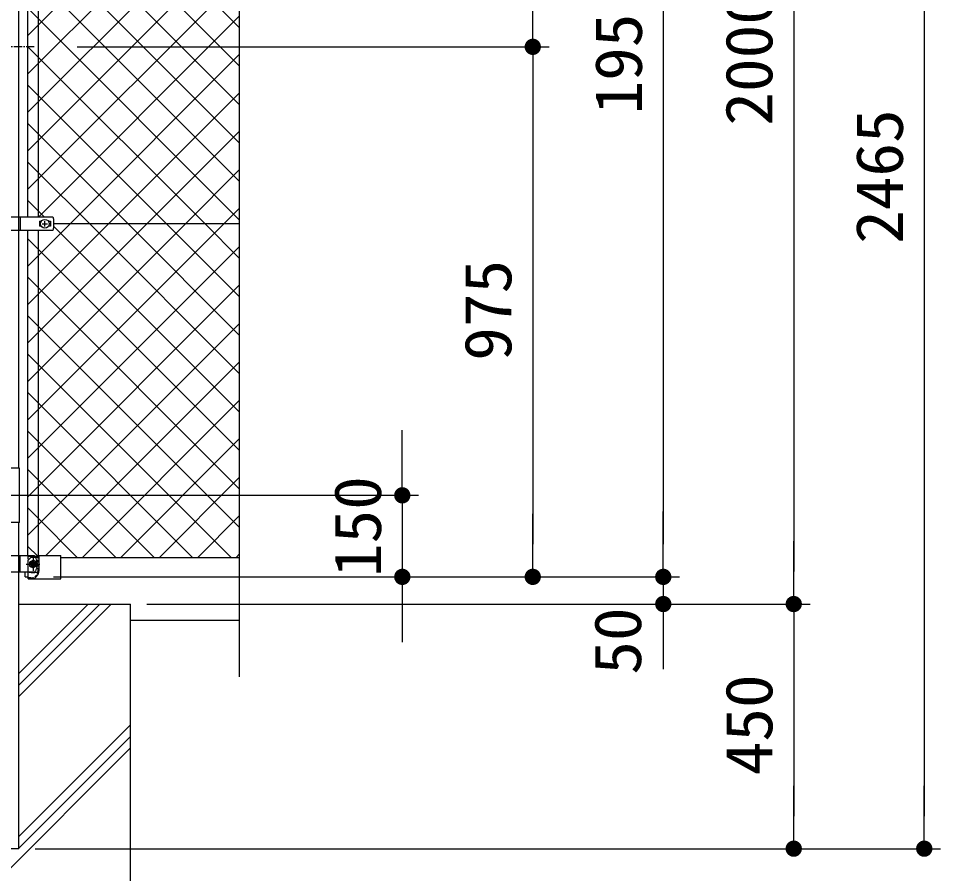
# Model space of a CAD drawing. Units: millimetres, scale not verified. Extents: x -5940 to 5940, y -4200 to 4200.
# Drawn here: x -962 to 734, y -2543 to -970 of the extents above; entities that cross this region are included whole.
import ezdxf
from ezdxf.enums import TextEntityAlignment as Align

# ---------------------------------------------------------------- set-up
doc = ezdxf.new("R2010")
doc.units = ezdxf.units.MM
doc.header["$LTSCALE"] = 20
for name, pattern in [('DASHED', [7.5, 6, -1.5]), ('USER1', [0.375, 0.25, -0.125]), ('USER2', [1.125, 0.75, -0.125, 0.125, -0.125])]:
    doc.linetypes.add(name, pattern=pattern)
for name, color, linetype, lineweight in [('0-0_5寸法', 1, 'Continuous', 25), ('0-1_SUNPOU', 1, 'Continuous', 25), ('0-3_7詳細', 7, 'Continuous', 25), ('0-4_1', 7, 'Continuous', 25), ('0-5_0', 7, 'Continuous', 25), ('0-6_2網', 2, 'Continuous', 25), ('0-7_継手', 7, 'Continuous', 25), ('0-8_1部材', 7, 'Continuous', 25), ('0-9_中心線', 1, 'USER2', 25), ('0-B_2', 7, 'Continuous', 25), ('0-E_GL', 7, 'Continuous', 25)]:
    doc.layers.add(name, color=color, linetype=linetype, lineweight=lineweight)
doc.styles.add('ＭＳ ゴシック', font='')
doc.styles.get('ＭＳ ゴシック').set_extended_font_data('MS Gothic')

# ---------------------------------------------------------------- blocks, each defined once
blk = doc.blocks.new('M1')
at = {"layer": '0-1_SUNPOU'}
blk.add_line((-5, 0), (-38.576, 0), dxfattribs=at)
for points in [[(0, 0), (-5, 0), (-4.961, 0.627)], [(0, 0), (-4.961, -0.627), (-5, 0)], [(0, 0), (-4.961, 0.627), (-4.843, 1.243)], [(0, 0), (-4.843, -1.243), (-4.961, -0.627)], [(0, 0), (-4.843, 1.243), (-4.649, 1.841)], [(0, 0), (-4.649, -1.841), (-4.843, -1.243)], [(0, 0), (-4.649, 1.841), (-4.382, 2.409)], [(0, 0), (-4.382, -2.409), (-4.649, -1.841)], [(0, 0), (-4.382, 2.409), (-4.045, 2.939)], [(0, 0), (-4.045, -2.939), (-4.382, -2.409)], [(0, 0), (-4.045, 2.939), (-3.645, 3.423)], [(0, 0), (-3.645, -3.423), (-4.045, -2.939)], [(0, 0), (-3.645, 3.423), (-3.187, 3.853)], [(0, 0), (-3.187, -3.853), (-3.645, -3.423)], [(0, 0), (-3.187, 3.853), (-2.679, 4.222)], [(0, 0), (-2.679, -4.222), (-3.187, -3.853)], [(0, 0), (-2.679, 4.222), (-2.129, 4.524)], [(0, 0), (-2.129, -4.524), (-2.679, -4.222)], [(0, 0), (-2.129, 4.524), (-1.545, 4.755)], [(0, 0), (-1.545, -4.755), (-2.129, -4.524)], [(0, 0), (-1.545, 4.755), (-0.937, 4.911)], [(0, 0), (-0.937, -4.911), (-1.545, -4.755)], [(0, 0), (-0.937, 4.911), (-0.314, 4.99)], [(0, 0), (-0.314, -4.99), (-0.937, -4.911)], [(0, 0), (-0.314, 4.99), (0.314, 4.99)], [(0, 0), (0.314, -4.99), (-0.314, -4.99)], [(0, 0), (0.314, 4.99), (0.937, 4.911)], [(0, 0), (0.937, 4.911), (1.545, 4.755)], [(0, 0), (1.545, 4.755), (2.129, 4.524)], [(0, 0), (2.129, 4.524), (2.679, 4.222)], [(0, 0), (2.679, 4.222), (3.187, 3.853)], [(0, 0), (3.187, 3.853), (3.645, 3.423)], [(0, 0), (3.645, 3.423), (4.045, 2.939)], [(0, 0), (4.045, 2.939), (4.382, 2.409)], [(0, 0), (4.382, 2.409), (4.649, 1.841)], [(0, 0), (4.649, 1.841), (4.843, 1.243)], [(0, 0), (4.843, 1.243), (4.961, 0.627)], [(0, 0), (4.961, 0.627), (5, 0)], [(0, 0), (0.937, -4.911), (0.314, -4.99)], [(0, 0), (1.545, -4.755), (0.937, -4.911)], [(0, 0), (2.129, -4.524), (1.545, -4.755)], [(0, 0), (2.679, -4.222), (2.129, -4.524)], [(0, 0), (3.187, -3.853), (2.679, -4.222)], [(0, 0), (3.645, -3.423), (3.187, -3.853)], [(0, 0), (4.045, -2.939), (3.645, -3.423)], [(0, 0), (4.382, -2.409), (4.045, -2.939)], [(0, 0), (4.649, -1.841), (4.382, -2.409)], [(0, 0), (4.843, -1.243), (4.649, -1.841)], [(0, 0), (4.961, -0.627), (4.843, -1.243)], [(0, 0), (5, 0), (4.961, -0.627)]]:
    blk.add_solid(points, dxfattribs=at)

msp = doc.modelspace()

# ---------------------------------------------------------------- linework, layer by layer
at = {"layer": '0-0_5寸法'}
for p, q in [((704.22, -92.33), (704.22, -2437.33)), ((224.22, -107.33), (224.22, -1937.33)), ((464.22, -107.33), (464.22, -1987.33)), ((-853.82, -1022.33), (14.22, -1022.33)), ((-653.79, -1022.33), (14.22, -1022.33)), ((-15.78, -1082.33), (-15.78, -1937.33)), ((-255.78, -1787.33), (-255.78, -1727.33)), ((-1001.63, -1847.33), (-225.78, -1847.33)), ((-255.78, -1847.33), (-255.78, -1997.33)), ((224.22, -1937.33), (224.22, -1877.33)), ((-897.36, -1997.33), (-225.78, -1997.33)), ((-771.51, -1997.33), (254.22, -1997.33)), ((-771.51, -1997.33), (254.22, -1997.33)), ((-682.41, -1997.33), (14.22, -1997.33)), ((224.22, -1997.33), (224.22, -2047.33)), ((-725.83, -2047.33), (494.22, -2047.33)), ((-527.61, -2047.33), (494.22, -2047.33)), ((-476.96, -2047.33), (254.22, -2047.33)), ((-255.78, -2057.33), (-255.78, -2117.33)), ((224.22, -2107.33), (224.22, -2167.33)), ((464.22, -2107.33), (464.22, -2437.33)), ((-931.28, -2497.33), (734.22, -2497.33)), ((-931.28, -2497.33), (494.22, -2497.33))]:
    msp.add_line(p, q, dxfattribs=at)
at = {"layer": '0-3_7詳細'}
msp.add_lwpolyline([(-555.56, 41.94), (-555.56, -910.28), (-597.54, -921.53), (-513.57, -944.03), (-555.56, -955.28), (-555.56, -2181.08)], dxfattribs=at)
at = {"layer": '0-4_1'}
for p, q in [((-944.52, -1334.83), (-944.52, -709.83)), ((-925.52, -709.83), (-925.52, -1334.83)), ((-944.52, -1958.92), (-944.52, -1359.83)), ((-925.52, -1359.83), (-925.52, -1959.52)), ((-944.52, -1959.52), (-925.52, -1959.52)), ((-938.28, -1960.92), (-943.98, -1966.62)), ((-943.98, -2000.92), (-943.98, -1966.62)), ((-941.32, -1970.09), (-935.02, -1966.46)), ((-938.28, -1960.92), (-925.52, -1960.92)), ((-928.72, -1970.09), (-935.02, -1966.46)), ((-934.98, -1961.42), (-934.98, -1986.42)), ((-925.52, -1957.92), (-883.98, -1957.92)), ((-923.98, -1985.92), (-923.98, -1957.92)), ((-883.98, -2000.92), (-883.98, -1957.92)), ((-883.98, -1961.51), (-557.29, -1961.51)), ((-947.48, -1973.92), (-922.48, -1973.92)), ((-941.32, -1970.09), (-941.32, -1977.37)), ((-941.32, -1977.37), (-935.02, -1981)), ((-936.48, -1972.1), (-938.87, -1972.1)), ((-938.87, -1975.25), (-938.87, -1972.1)), ((-936.48, -1975.25), (-938.87, -1975.25)), ((-933.33, -1969.72), (-936.48, -1969.72)), ((-936.48, -1972.1), (-936.48, -1969.72)), ((-933.33, -1972.1), (-936.48, -1972.1)), ((-936.48, -1975.25), (-936.48, -1972.1)), ((-933.33, -1975.25), (-936.48, -1975.25)), ((-936.48, -1975.25), (-936.48, -1977.63)), ((-933.33, -1977.63), (-936.48, -1977.63)), ((-928.72, -1977.37), (-935.02, -1981)), ((-933.33, -1972.1), (-933.33, -1969.72)), ((-933.33, -1972.1), (-930.95, -1972.1)), ((-933.33, -1975.25), (-933.33, -1972.1)), ((-933.33, -1975.25), (-930.95, -1975.25)), ((-933.33, -1975.25), (-933.33, -1977.63)), ((-930.95, -1975.25), (-930.95, -1972.1)), ((-928.72, -1970.09), (-928.72, -1977.37)), ((-949.23, -1997.52), (-949.23, -1988.92)), ((-949.23, -1997.52), (-943.98, -1997.52)), ((-943.98, -2000.92), (-883.98, -2000.92)), ((-883.98, -1997.33), (-557.29, -1997.33))]:
    msp.add_line(p, q, dxfattribs=at)
at = {"layer": '0-4_1', "linetype": 'USER1'}
for p, q in [((-944.52, -1959.52), (-944.52, -1987.73)), ((-925.58, -1985.92), (-925.58, -1957.92)), ((-938.98, -1999.32), (-943.98, -1999.32))]:
    msp.add_line(p, q, dxfattribs=at)
at = {"layer": '0-4_1'}
for radius in [6.3, 4]:
    msp.add_circle((-935.02, -1973.73), radius, dxfattribs=at)
at = {"layer": '0-4_1', "linetype": 'DASHED'}
msp.add_arc((-935.02, -1959.44), 29.84, 251.43834, 288.56166, dxfattribs=at)
at = {"layer": '0-4_1', "linetype": 'USER1'}
msp.add_arc((-938.98, -1985.92), 13.4, 270, 0, dxfattribs=at)
at = {"layer": '0-4_1'}
msp.add_arc((-938.98, -1985.92), 15, 270, 0, dxfattribs=at)
at = {"layer": '0-5_0'}
for p, q in [((-897.09, -1347.33), (-555.56, -1347.33)), ((-959.98, -1797.33), (-1070.83, -1797.33)), ((-959.98, -1897.33), (-959.98, -1797.33)), ((-959.98, -1897.33), (-1068.53, -1897.33)), ((-961.28, -2175.07), (-833.54, -2047.33)), ((-961.28, -2196.28), (-812.32, -2047.33)), ((-961.28, -2217.5), (-791.11, -2047.33)), ((-755.83, -2747.33), (-755.83, -2047.33)), ((-961.28, -2475.07), (-755.83, -2269.62)), ((-961.28, -2496.28), (-755.83, -2290.83)), ((-1191.11, -2747.33), (-755.83, -2312.05))]:
    msp.add_line(p, q, dxfattribs=at)
at = {"layer": '0-5_0', "linetype": 'DASHED'}
msp.add_arc((-951.98, -1973.92), 25, 323.1301, 36.8699, dxfattribs=at)
at = {"layer": '0-6_2網'}
for p, q in [((-925.52, -982.29), (-640.56, -697.33)), ((-925.52, -1053), (-569.85, -697.33)), ((-555.56, -1057.46), (-903.18, -709.83)), ((-925.52, -1123.71), (-555.56, -753.75)), ((-555.56, -1128.17), (-925.52, -758.2)), ((-925.52, -1194.42), (-555.56, -824.46)), ((-555.56, -1198.88), (-925.52, -828.92)), ((-555.56, -1269.59), (-925.52, -899.63)), ((-925.52, -970.34), (-944.52, -951.34)), ((-924.5, -1334.83), (-555.56, -965.88)), ((-944.52, -1001.29), (-925.52, -982.29)), ((-555.56, -1340.3), (-925.52, -970.34)), ((-925.52, -1041.05), (-944.52, -1022.05)), ((-619.24, -1347.33), (-925.52, -1041.05)), ((-866.29, -1347.33), (-555.56, -1036.59)), ((-944.52, -1072), (-925.52, -1053)), ((-925.52, -1111.76), (-944.52, -1092.76)), ((-689.95, -1347.33), (-925.52, -1111.76)), ((-795.58, -1347.33), (-555.56, -1107.31)), ((-944.52, -1142.71), (-925.52, -1123.71)), ((-925.52, -1182.47), (-944.52, -1163.47)), ((-760.66, -1347.33), (-925.52, -1182.47)), ((-724.87, -1347.33), (-555.56, -1178.02)), ((-944.52, -1213.42), (-925.52, -1194.42)), ((-925.52, -1253.18), (-944.52, -1234.18)), ((-831.37, -1347.33), (-925.52, -1253.18)), ((-654.16, -1347.33), (-555.56, -1248.73)), ((-583.45, -1347.33), (-555.56, -1319.44)), ((-925.52, -1406.56), (-866.29, -1347.33)), ((-925.52, -1477.27), (-795.58, -1347.33)), ((-925.52, -1547.98), (-724.87, -1347.33)), ((-925.52, -1618.69), (-654.16, -1347.33)), ((-925.52, -1689.4), (-583.45, -1347.33)), ((-555.56, -1693.85), (-897.09, -1352.32)), ((-555.56, -1623.14), (-831.37, -1347.33)), ((-555.56, -1552.43), (-760.66, -1347.33)), ((-555.56, -1481.72), (-689.95, -1347.33)), ((-555.56, -1411.01), (-619.24, -1347.33)), ((-925.52, -1394.6), (-944.52, -1375.6)), ((-925.52, -1760.11), (-555.56, -1390.15)), ((-944.52, -1425.56), (-925.52, -1406.56)), ((-555.56, -1764.56), (-925.52, -1394.6)), ((-925.52, -1465.31), (-944.52, -1446.31)), ((-925.52, -1830.82), (-555.56, -1460.86)), ((-555.56, -1835.27), (-925.52, -1465.31)), ((-944.52, -1496.27), (-925.52, -1477.27)), ((-925.52, -1536.02), (-944.52, -1517.02)), ((-925.52, -1901.53), (-555.56, -1531.57)), ((-555.56, -1905.98), (-925.52, -1536.02)), ((-944.52, -1566.98), (-925.52, -1547.98)), ((-925.52, -1606.73), (-944.52, -1587.73)), ((-570.74, -1961.51), (-925.52, -1606.73)), ((-911.2, -1957.92), (-555.56, -1602.28)), ((-944.52, -1637.69), (-925.52, -1618.69)), ((-925.52, -1677.44), (-944.52, -1658.44)), ((-641.45, -1961.51), (-925.52, -1677.44)), ((-844.08, -1961.51), (-555.56, -1672.99)), ((-944.52, -1708.4), (-925.52, -1689.4)), ((-925.52, -1748.15), (-944.52, -1729.15)), ((-773.37, -1961.51), (-555.56, -1743.7)), ((-944.52, -1779.11), (-925.52, -1760.11)), ((-712.16, -1961.51), (-925.52, -1748.15)), ((-925.52, -1818.86), (-944.52, -1799.86)), ((-702.66, -1961.51), (-555.56, -1814.41)), ((-944.52, -1849.82), (-925.52, -1830.82)), ((-782.87, -1961.51), (-925.52, -1818.86)), ((-925.52, -1889.58), (-944.52, -1870.58)), ((-853.58, -1961.51), (-925.52, -1889.58)), ((-631.95, -1961.51), (-555.56, -1885.12)), ((-944.52, -1920.53), (-925.52, -1901.53)), ((-926.28, -1959.52), (-944.52, -1941.29)), ((-561.24, -1961.51), (-555.56, -1955.83))]:
    msp.add_line(p, q, dxfattribs=at)
for points in [[(-555.56, -986.74), (-844.97, -697.33), (-925.52, -616.78), (-944.52, -597.78)], [(-944.52, -1284.13), (-925.52, -1265.13), (-585.21, -924.83)], [(-914.58, -1334.83), (-925.52, -1323.89), (-944.52, -1304.89)]]:
    msp.add_lwpolyline(points, dxfattribs=at)
at = {"layer": '0-7_継手'}
for p, q in [((-1053.88, -1334.83), (-899.09, -1334.83)), ((-897.09, -1338.83), (-897.09, -1355.83)), ((-923.09, -1343.23), (-919.7, -1343.23)), ((-923.09, -1343.23), (-923.09, -1352.23)), ((-919.7, -1352.23), (-923.09, -1352.23)), ((-918.09, -1347.73), (-908.09, -1347.73)), ((-913.09, -1352.73), (-913.09, -1342.73)), ((-906.47, -1343.23), (-903.09, -1343.23)), ((-903.09, -1352.23), (-906.47, -1352.23)), ((-903.09, -1343.23), (-903.09, -1352.23)), ((-1053.88, -1359.83), (-899.09, -1359.83)), ((-931.98, -1958.92), (-1054.98, -1958.92)), ((-931.98, -1988.92), (-1054.98, -1988.92))]:
    msp.add_line(p, q, dxfattribs=at)
msp.add_circle((-913.09, -1347.73), 8, dxfattribs=at)
for centre, start, end in [((-901.64, -1338.61), 357.20509, 55.92499), ((-901.64, -1356.05), 304.07499, 2.79491)]:
    msp.add_arc(centre, 4.56, start, end, dxfattribs=at)
at = {"layer": '0-8_1部材'}
for p, q in [((-961.28, -1797.33), (-961.28, -247.33)), ((-961.28, -2497.33), (-961.28, -1897.33)), ((-961.28, -2497.33), (-1050.38, -2497.33))]:
    msp.add_line(p, q, dxfattribs=at)
at = {"layer": '0-9_中心線'}
msp.add_line((-932.65, -1022.33), (-2507.13, -1022.33), dxfattribs=at)
at = {"layer": '0-B_2'}
for p, q in [((-957.78, -1359.83), (-957.78, -1334.83)), ((-958.98, -1958.92), (-958.98, -1988.92))]:
    msp.add_line(p, q, dxfattribs=at)
at = {"layer": '0-E_GL'}
for p, q in [((-961.28, -2047.33), (-755.83, -2047.33)), ((-555.56, -2077.33), (-755.83, -2077.33))]:
    msp.add_line(p, q, dxfattribs=at)

# ---------------------------------------------------------------- block references
at = {"layer": '0-0_5寸法', "xscale": 3, "yscale": 3}
for p, rotation in [((-15.78, -1022.33), 270), ((-15.78, -1022.33), 90), ((-255.78, -1847.33), 270), ((-15.78, -1997.33), 270), ((224.22, -1997.33), 270), ((224.22, -1997.33), 270), ((464.22, -2047.33), 270), ((-255.78, -1997.33), 90), ((224.22, -2047.33), 90), ((464.22, -2047.33), 90), ((464.22, -2497.33), 270), ((704.22, -2497.33), 270)]:
    msp.add_blockref('M1', p, dxfattribs=dict(at, rotation=rotation))

# ---------------------------------------------------------------- texts
at = {"layer": '0-0_5寸法', "color": 7, "style": 'ＭＳ ゴシック', "width": 1.05}
for s, p in [('1950', (210.87, -1146.83)), ('2000', (450.87, -1167.33)), ('2465', (690.87, -1384.83)), ('975', (-29.13, -1599.83)), ('150', (-268.88, -1997.79)), ('50', (209.42, -2177.24)), ('450', (450.87, -2362.33))]:
    msp.add_text(s, height=86.66, rotation=90, dxfattribs=at).set_placement(p, align=Align.BOTTOM_LEFT)

doc.saveas('drawing.dxf')
